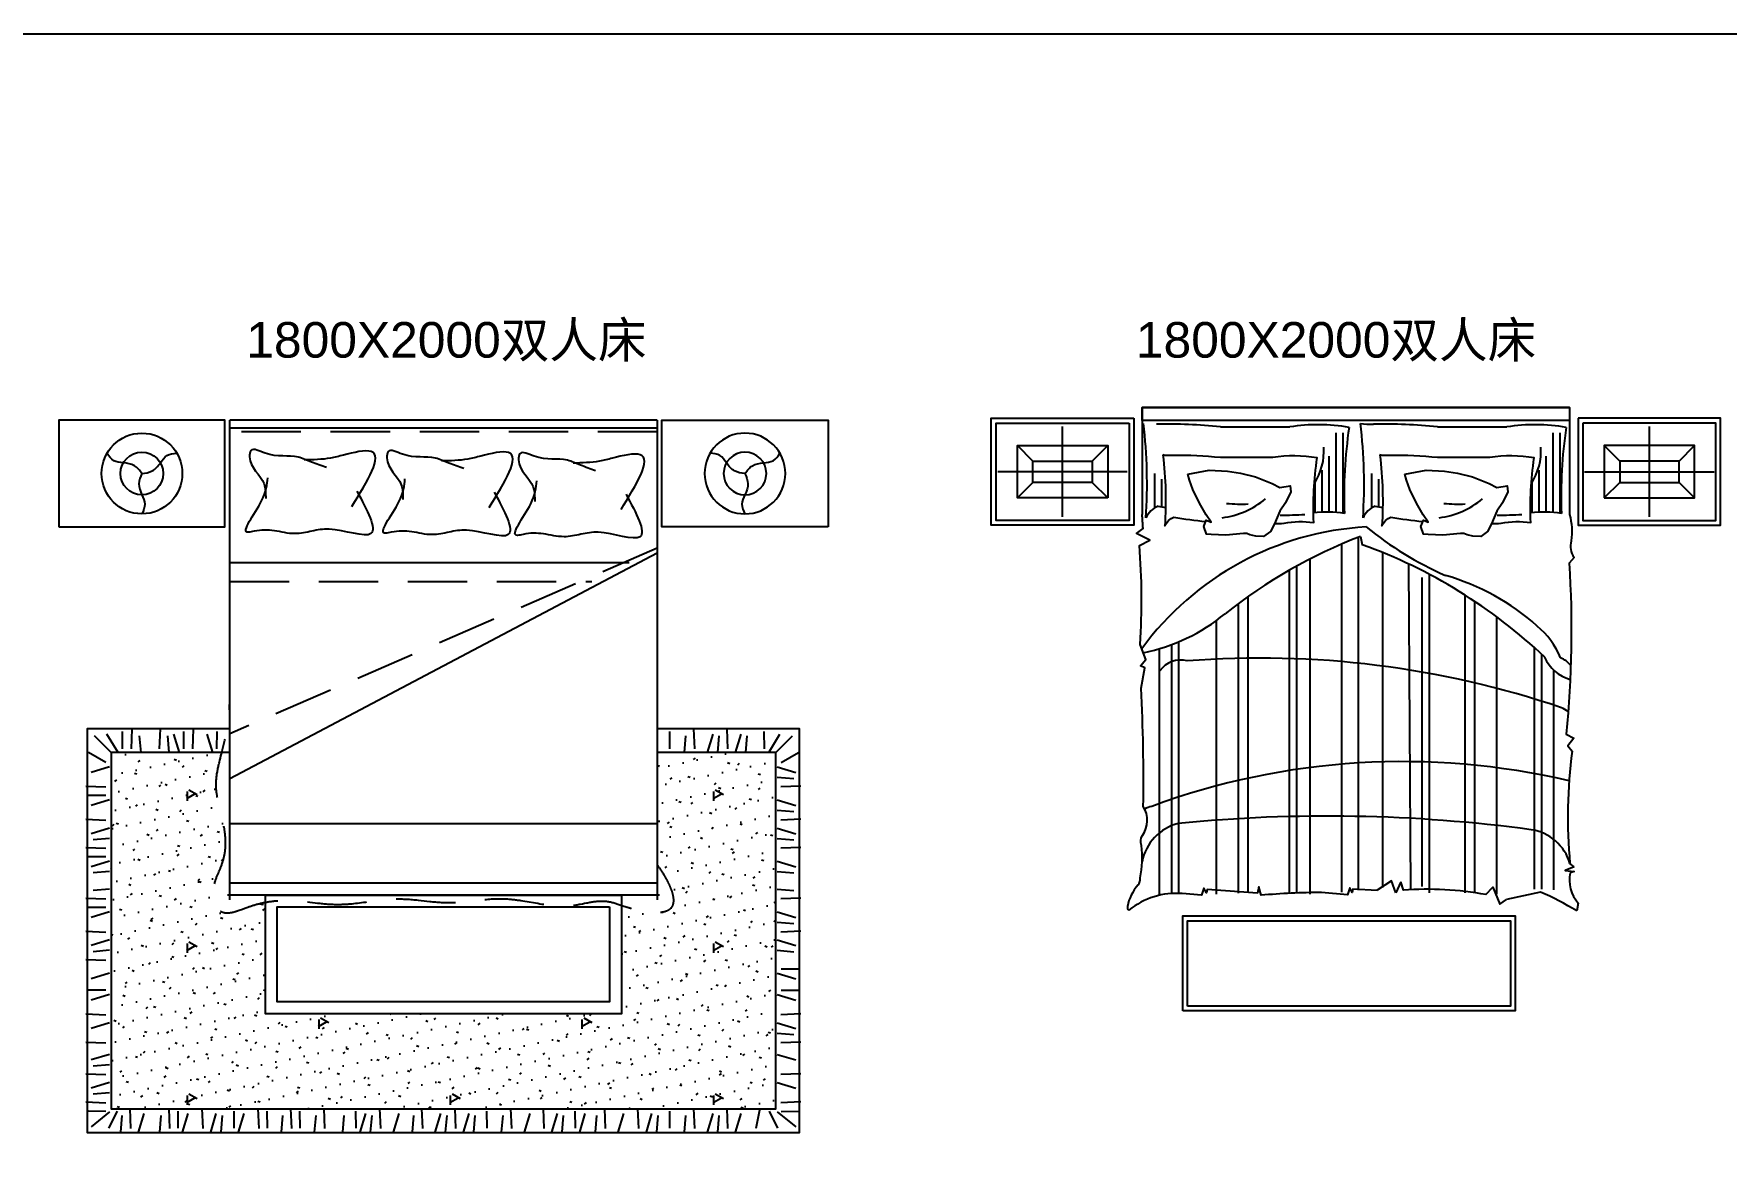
# Model space of a CAD drawing. Header units: millimetres. Extents: x 14385 to 129787, y 107826 to 186798.
# Drawn here: x 54986 to 62113, y 180045 to 184762 of the extents above; entities that cross this region are included whole.
import ezdxf

# ---------------------------------------------------------------- set-up
doc = ezdxf.new("R2010")
doc.units = ezdxf.units.MM
doc.header["$LTSCALE"] = 1000
doc.linetypes.add('HIDDEN2', pattern=[0.1875, 0.125, -0.0625])
for name, color, linetype in [('FF-DB', 144, 'Continuous'), ('FF-FURN', 51, 'Continuous'), ('TEXT', 50, 'Continuous')]:
    doc.layers.add(name, color=color, linetype=linetype)
doc.styles.add('ar', font='arial.ttf')

# ---------------------------------------------------------------- blocks, each defined once
blk = doc.blocks.new('A$C73A47EEF')
for p, q in [((62.6, 2076.7), (62.2, 1680.5)), ((1862.6, 2076.7), (1862.6, 1680.5)), ((1739.7, 90.2), (1596.6, 59.5)), ((1899, 44.2), (1892.3, 11))]:
    blk.add_line(p, q)
at = {"color": 54}
for p, q in [((391.4, 2049.1), (683.9, 2049.1)), ((1305.5, 2049.1), (1598, 2049.1))]:
    blk.add_line(p, q, dxfattribs=at)
blk.add_lwpolyline([(62.6, 2130.5), (1862.6, 2130.5), (1862.6, 2076.7), (62.6, 2076.7)], close=True)
for points in [[(1862.6, 2130.5), (62.6, 2130.5), (62.6, 2076.7)], [(1881.1, 197), (1844.4, 181.1), (1881.2, 177.1), (1881.2, 177.1), (1864.4, 171.8)], [(1881.1, 197), (1863.9, 210.5)], [(950.1, 103.5), (946.7, 88.4), (936.7, 108.5), (926.7, 78.4), (816.9, 88.4)], [(950.1, 103.5), (1051.3, 97.9)], [(1131, 87.4), (1112.6, 137.3), (1051.3, 97.9)], [(1152.1, 133.4), (1131, 87.4)], [(1510, 79.7), (1539.2, 111.3), (1568.6, 39), (1596.6, 59.5)]]:
    blk.add_lwpolyline(points)
at = {"color": 59}
for points in [[(879.3, 1688.8), (879.3, 2024.5)], [(908.6, 1685.5), (908.6, 2024.5)], [(1793.4, 1688.8), (1793.4, 2024.5)], [(1822.7, 1685.5), (1822.7, 2024.5)], [(849.9, 1690.2), (849.9, 1926.5)], [(1764, 1690.2), (1764, 1926.5)], [(820.6, 1689.8), (820.6, 1866.6)], [(1734.7, 1689.8), (1734.7, 1866.6)], [(116, 1708.5), (116, 1852.6)], [(145.4, 1712.2), (145.4, 1829.5)], [(791.2, 1687.5), (791.2, 1828.9)], [(1030.1, 1708.5), (1030.1, 1852.6)], [(1059.5, 1712.2), (1059.5, 1829.5)], [(1705.3, 1687.5), (1705.3, 1828.9)], [(973.2, 97.8), (973.2, 1585)], [(903.2, 89.7), (903.2, 1556.2)], [(1075.6, 109.7), (1075.6, 1520)], [(683.1, 86.4), (683.1, 1446.2)], [(713.8, 85), (713.8, 1463.4)], [(770.1, 81.5), (770.1, 1493.4)], [(1193.6, 101.5), (1185.2, 1471.6)], [(1272, 86.4), (1272, 1428.1)], [(1241.3, 113.5), (1241.3, 1414.6)], [(468, 86.2), (468, 1305.6)], [(509, 87.6), (509, 1335.3)], [(1422.4, 87.6), (1422.4, 1338)], [(1463.4, 86.2), (1463.4, 1314.1)], [(375.9, 80.8), (375.9, 1234.7)], [(1555.5, 80.8), (1555.5, 1249.3)], [(217.2, 83.1), (217.2, 1144.7)], [(135.3, 77), (135.3, 1115.1)], [(186.5, 80.8), (186.5, 1132.4)], [(1714.2, 101.9), (1714.2, 1119.6)], [(1745, 102.4), (1745, 1091.5)], [(1796.1, 100.1), (1796.1, 1024.7)]]:
    blk.add_lwpolyline(points, dxfattribs=at)
at = {"color": 53}
for points in [[(619.2, 1641.8, 0.005381), (659.6, 1643.5, -0.08902), (784.5, 1646.6, -0.045344), (799.2, 1918.2, 0.083535), (611.9, 1919.9), (392.6, 1919.9, 0.029397), (190.7, 1928.7, -0.075831), (149.4, 1930.9)], [(149.5, 1930.9, -0.046504), (157.7, 1632.3), (157.7, 1632.3, -0.198064), (195.9, 1669.3, 0.019451), (330, 1650.6, 0.019451)], [(1533.3, 1641.8, 0.005381), (1573.7, 1643.5, -0.08902), (1698.6, 1646.6, -0.045344), (1713.3, 1918.2, 0.083535), (1526, 1919.9), (1306.7, 1919.9, 0.029397), (1104.8, 1928.7, -0.075831), (1063.5, 1930.9)], [(1063.6, 1930.9, -0.046504), (1071.8, 1632.3), (1071.8, 1632.3, -0.198064), (1110, 1669.3, 0.019451), (1244.1, 1650.6, 0.019451)]]:
    blk.add_lwpolyline(points, format="xyb", dxfattribs=at)
for points in [[(254.2, 1849.4), (343.7, 1866.5), (421.3, 1863.3), (475.7, 1854.8), (539.2, 1838.2), (610, 1810.3), (642.4, 1793.8), (685.3, 1800.3), (688, 1775.9), (665.2, 1729.1), (641.3, 1694.3), (618.9, 1641.1), (602.3, 1608.6), (573.8, 1587.3), (540.9, 1588.4), (516.2, 1594.5), (502.4, 1600.1), (488.3, 1599.7), (414.2, 1592.8), (352.4, 1595.5), (333.6, 1597.8), (321.6, 1629.6), (332.3, 1656.4), (353.2, 1648.3), (331.9, 1678.9), (303.1, 1727.8), (276, 1785.9), (261.9, 1824.5)], [(1168.3, 1849.4), (1257.8, 1866.5), (1335.4, 1863.3), (1389.8, 1854.8), (1453.3, 1838.2), (1524.1, 1810.3), (1556.5, 1793.8), (1599.4, 1800.3), (1602.1, 1775.9), (1579.3, 1729.1), (1555.4, 1694.3), (1533, 1641.1), (1516.4, 1608.6), (1487.9, 1587.3), (1455, 1588.4), (1430.3, 1594.5), (1416.5, 1600.1), (1402.4, 1599.7), (1328.3, 1592.8), (1266.5, 1595.5), (1247.7, 1597.8), (1235.7, 1629.6), (1246.4, 1656.4), (1267.3, 1648.3), (1246, 1678.9), (1217.2, 1727.8), (1190.1, 1785.9), (1176, 1824.5)]]:
    blk.add_lwpolyline(points, close=True, dxfattribs=at)
for points in [[(59.7, 286.5, -0.27124), (63.5, 328.4, 0.305552), (66.9, 450.3, 0.015548), (58, 949), (72.8, 1035.1), (55.6, 1042.4), (77.7, 1069.5), (53.1, 1133.4, 0.038349), (50.5, 1550.2), (94, 1572), (38.1, 1599.9), (66.2, 1620.9, -0.004458), (62.2, 1680.5, -0.004458)], [(1862.6, 1680.5, -0.094906), (1869.2, 1568.8, 0.23279), (1881.5, 1499.6), (1860.5, 1475.8, -0.04037), (1848, 755.5), (1880, 738.3), (1855.4, 706.4), (1872.6, 684.3, 0.054968), (1863.9, 210.5)], [(816.9, 88.4, 0.023703), (563.1, 76.7), (553, 111.7), (548, 85), (335.8, 101.7), (332.5, 86.7), (322.5, 106.7), (312.4, 76.7), (231.1, 84.1)], [(1510, 79.7, 0.063948), (1162.2, 98.4), (1152.1, 133.4)]]:
    blk.add_lwpolyline(points, format="xyb")
at = {"color": 54}
blk.add_lwpolyline([(981.5, 1588.2), (989.4, 1553.2)], dxfattribs=at)
at = {"color": 59}
for points in [[(1856.3, 850.4, 0.075112), (1828, 866.5, 0.101346), (252, 1063.8, 0.319022), (137, 1021.6)], [(1860.1, 558.4, 0.146892), (102.2, 451.2, 0.095115), (72.7, 439.9)], [(1863.9, 210.5, 0.292629), (1700.3, 353, 0.057763), (214.3, 379.5, 0.290015), (61.9, 217.9)]]:
    blk.add_lwpolyline(points, format="xyb", dxfattribs=at)
at = {"color": 54}
for centre, radius, start, end in [((-2063, 1806.5), 2145.8, 356.23716, 6.88735), ((156.8, -231.6), 2292.8, 84.12675, 90.86204), ((802.3, 1305.9), 752.6, 79.95284, 99.05326), ((2916.7, 1757.5), 2004.1, 171.69554, 182.08057), ((1018.6, 2243.2), 183.1, 258.24551, 275.5916), ((-1148.9, 1806.5), 2145.8, 356.23716, 6.88735), ((1070.9, -231.6), 2292.8, 84.12675, 90.86204), ((1716.4, 1305.9), 752.6, 79.95284, 99.05326), ((3830.8, 1757.5), 2004.1, 171.69554, 182.08057), ((163.6, 1628.5), 93.1, 111.65684, 156.46975), ((539.6, 3999.4), 2320.9, 259.81468, 260.60792), ((1077.7, 1628.5), 93.1, 111.65684, 156.46975), ((1453.7, 3999.4), 2320.9, 259.81468, 260.60792), ((842, 1219.1), 471.2, 81.21888, 97.12887), ((1756.1, 1219.1), 471.2, 81.21888, 97.12887), ((1076.1, 370.3), 1259.5, 93.19768, 143.76177), ((1767.9, -448.5), 2183.3, 111.1129, 128.40299), ((1923.4, 2753.3), 1452.1, 230.81123, 246.28342), ((238.8, -524.4), 2209, 46.57068, 70.135), ((1066.4, 470.3), 991.8, 48.28793, 74.02571), ((-93.5, 1877.2), 795.7, 281.61721, 309.40847), ((1499.6, 943.2), 350.6, 22.38257, 49.71617), ((1911, 1146.9), 167.7, 203.55865, 253.94436), ((1781.3, 973.6), 111.5, 39.75618, 67.59451)]:
    blk.add_arc(centre, radius, start, end, dxfattribs=at)
at = {"color": 59}
for centre, radius, start, end in [((571.8, 1948.8), 256, 327.43025, 3.37067), ((1485.9, 1948.8), 256, 327.43025, 3.37067), ((359.9, 2005), 340.4, 276.61362, 310.58697), ((483.7, 2497.5), 773.4, 265.11994, 271.84339), ((1274, 2005), 340.4, 276.61362, 310.58697), ((1397.8, 2497.5), 773.4, 265.11994, 271.84339), ((610.6, 4187.2), 2510.2, 270.75401, 273.12782), ((1524.7, 4187.2), 2510.2, 270.75401, 273.12782)]:
    blk.add_arc(centre, radius, start, end, dxfattribs=at)
for centre, radius, start, end in [((-379.8, 237.8), 442.2, 348.51866, 6.332), ((16.5, 144.9), 37.3, 318.99712, 7.48761), ((2007.7, 142.1), 146.3, 168.31098, 221.99913), ((194.5, -9.9), 198.5, 138.99712, 168.49657), ((207.2, -233.7), 318.7, 85.70102, 129.00337), ((1244.8, -1050.5), 1243.4, 58.61831, 66.54877), ((14.9, 26.7), 15.2, 168.49657, 236.78109)]:
    blk.add_arc(centre, radius, start, end)
blk = doc.blocks.new('F-3')
at = {"color": 0, "linetype": 'Continuous'}
blk.add_lwpolyline([(-729.5, -2540.7), (-729.5, -2140.7), (670.5, -2140.7), (670.5, -2540.7)], close=True, dxfattribs=at)
at = {"color": 59, "linetype": 'Continuous'}
blk.add_lwpolyline([(-709.5, -2520.7), (-709.5, -2160.7), (650.5, -2160.7), (650.5, -2520.7)], close=True, dxfattribs=at)
at = {"color": 0, "linetype": 'Continuous'}
blk.add_blockref('A$C73A47EEF', (-962.6, -2130.5), dxfattribs=at)
blk = doc.blocks.new('做成ACAD TuKuai0335')
at = {"color": 0, "linetype": 'Continuous'}
blk.add_circle((0, 0), 170, dxfattribs=at)
at = {"color": 55, "linetype": 'Continuous'}
blk.add_circle((0, 0), 90, dxfattribs=at)
at = {"layer": 'FF-FURN', "color": 58, "linetype": 'Continuous'}
for points in [[(0, 0), (-31.2, 32.5), (-77.9, 45), (-118.4, 53.8), (-147.2, 85)], [(0, 0), (43.7, 10.7), (77.9, 45), (105.7, 75.6), (147.2, 85)], [(0, 0), (-12.5, -43.2), (0, -90), (12.6, -129.4), (0, -170)]]:
    blk.add_spline(points, degree=3, dxfattribs=at)
blk = doc.blocks.new('做成ACAD TuKuai0636')
at = {"color": 57, "ltscale": 1000}
for points, knots in [([(100.2, 275.4), (79.3, 282.7), (39.9, 296.4), (-44.1, 335.5), (-121.3, 310.7), (-219, 365.7), (-231.1, 278.6), (-155.8, 232.7), (-155.6, 166.5), (-155.6, 145)], [0, 0, 0, 0, 70.314327, 132.712823, 281.06886, 345.030234, 373.143701, 508.899423, 574.349148, 574.349148, 574.349148, 574.349148]), ([(207.8, 112), (273.6, 218.8), (370.8, 376.8), (188.5, 332.6), (101, 309.3), (44, 308.2), (6.3, 307.4)], [0, 0, 0, 0, 257.192142, 380.388355, 440.188761, 557.045341, 557.045341, 557.045341, 557.045341]), ([(228.8, 176), (271.6, 96.4), (354.7, -57.9), (139.9, 27.8), (40.3, 8.3), (-37.6, -9.4), (-119.1, 12.9), (-181.5, 13.7), (-275, -10.7), (-156.7, 133.2), (-149.9, 203.4), (-147.1, 232.4)], [0, 0, 0, 0, 197.98522, 383.798459, 461.536852, 537.063609, 629.138715, 719.341985, 744.183766, 895.041347, 1000.692483, 1000.692483, 1000.692483, 1000.692483])]:
    blk.add_open_spline(points, degree=3, knots=knots, dxfattribs=at)
blk = doc.blocks.new('做成ACAD TuKuai0631')
at = {"ltscale": 1000}
for p, q in [((-900, -2020), (-900, 0)), ((900, 0), (-900, 0)), ((900, 0), (900, -2020)), ((910, -2000), (-910, -2000))]:
    blk.add_line(p, q, dxfattribs=at)
at = {"color": 57, "ltscale": 1000}
for p, q in [((900, -34.6), (-900, -34.6)), ((900, -560), (-900, -1510.2)), ((-900, -600), (782.1, -600)), ((900, -1700), (-900, -1700)), ((900, -1950), (-900, -1950))]:
    blk.add_line(p, q, dxfattribs=at)
at = {"color": 58, "linetype": 'HIDDEN2', "ltscale": 2}
for p, q in [((900, -49.6), (-900, -49.6)), ((900, -540), (-900, -1321.6)), ((-900, -680), (624.9, -680))]:
    blk.add_line(p, q, dxfattribs=at)
at = {"ltscale": 1000}
for points in [[(-1620, -450), (-920, -450), (-920, 0), (-1620, 0)], [(1620, -450), (920, -450), (920, 0), (1620, 0)]]:
    blk.add_lwpolyline(points, close=True, dxfattribs=at)
at = {"linetype": 'Continuous'}
blk.add_lwpolyline([(750, -2000), (750, -2500), (-750, -2500), (-750, -2000)], close=True, dxfattribs=at)
at = {"color": 57, "ltscale": 1000}
blk.add_lwpolyline([(700, -2050), (700, -2450), (-700, -2450), (-700, -2050)], close=True, dxfattribs=at)
at = {"color": 58, "linetype": 'HIDDEN2', "ltscale": 2}
blk.add_open_spline([(900, -1873), (970.1, -1971.4), (999, -2089), (789.1, -2067.2), (681.5, -2008.2), (490.8, -2073.3), (271.6, -1991), (27.5, -2049.7), (-200.2, -1999.5), (-483.7, -2073.3), (-701.2, -1983), (-948, -2108.7), (-979.4, -1966.1), (-866.6, -1764.2), (-991.2, -1598.9), (-923.8, -1374.2), (-903.2, -1267.6), (-900, -1192.8)], degree=3, knots=[0, 0, 0, 0, 140.356688, 240.855445, 374.272085, 514.628774, 800.960617, 1037.309606, 1234.977718, 1501.883052, 1872.056655, 1990.732643, 2052.345442, 2125.407537, 2467.000811, 2608.004871, 2786.638856, 2786.638856, 2786.638856, 2786.638856], dxfattribs=at)
at = {"color": 51, "linetype": 'Continuous'}
for name, p in [('做成ACAD TuKuai0335', (-1270, -225)), ('做成ACAD TuKuai0636', (-593, -475.5)), ('做成ACAD TuKuai0636', (-14.8, -479.7)), ('做成ACAD TuKuai0636', (540.2, -488.5))]:
    blk.add_blockref(name, p, dxfattribs=at)
at = {"color": 51, "linetype": 'Continuous', "xscale": -1}
blk.add_blockref('做成ACAD TuKuai0335', (1270, -225), dxfattribs=at)
blk = doc.blocks.new('600x450床头几')
at = {"color": 59, "linetype": 'Continuous'}
for p, q in [((0, -190), (0, 190)), ((272.8, 0), (-272.8, 0))]:
    blk.add_line(p, q, dxfattribs=at)
at = {"color": 57, "linetype": 'Continuous'}
for p, q in [((-125, 45), (-190, 110)), ((125, 45), (190, 110)), ((-125, -45), (-190, -110)), ((125, -45), (190, -110))]:
    blk.add_line(p, q, dxfattribs=at)
at = {"linetype": 'Continuous'}
for points in [[(300, 225), (300, -225), (-300, -225), (-300, 225)], [(190, -110), (-190, -110), (-190, 110), (190, 110)]]:
    blk.add_lwpolyline(points, close=True, dxfattribs=at)
at = {"color": 57, "linetype": 'Continuous'}
for points in [[(280, 205), (280, -205), (-280, -205), (-280, 205)], [(125, -45), (-125, -45), (-125, 45), (125, 45)]]:
    blk.add_lwpolyline(points, close=True, dxfattribs=at)

msp = doc.modelspace()

# ---------------------------------------------------------------- hatches: boundary and pattern name
at = {"layer": 'FF-DB', "linetype": 'Continuous'}
h = msp.add_hatch(dxfattribs=at)
h.set_pattern_fill('CONC1', color=147, scale=80, angle=-90, style=0)
h.set_pattern_definition([(305, (-74061.14, 539972.125), (59.638349, 12.460631), [0, -80]), (270, (-74061.14, 539972.1), (554.24, -320), [40, -600]), (330, (-74061.14, 539972.1), (554.2481, 319.9859), [40, -600]), (30, (-74061.14, 539932.1), (0.0081, 639.9859), [40, -600]), (340, (-74061.14, 539972.13), (38.306256, 105.245574), [10, -127.2]), (40, (-74061.14, 539962.13), (-87.419115, 104.182044), [10, -118.4])])
edge = h.paths.add_edge_path()
edge.add_line((57460.7, 180635.9), (55960.7, 180635.9))
edge.add_line((55960.7, 180635.9), (55960.7, 181103.9))
edge.add_spline(control_points=[(55960.7, 181103.9), (55938.9, 181099.8), (55869.8, 181081.7), (55762.8, 181027.2), (55731.3, 181169.8), (55844.1, 181371.7), (55722.3, 181533.3), (55766.3, 181692.5), (55777.5, 181735.9)], knot_values=[1813.634319, 1813.634319, 1813.634319, 1813.634319, 1872.056655, 1990.732643, 2052.345442, 2125.407537, 2467.000811, 2595.531316, 2595.531316, 2595.531316, 2595.531316], degree=3, periodic=0)
edge.add_line((55777.5, 181735.9), (55310.7, 181735.9))
edge.add_line((55310.7, 181735.9), (55310.7, 180235.9))
edge.add_line((55310.7, 180235.9), (58110.7, 180235.9))
edge.add_line((58110.7, 180235.9), (58110.7, 181735.9))
edge.add_line((58110.7, 181735.9), (57610.7, 181735.9))
edge.add_line((57610.7, 181735.9), (57610.7, 181262.9))
edge.add_spline(control_points=[(57610.7, 181262.9), (57680.9, 181164.5), (57709.7, 181046.9), (57541, 181064.4), (57481.1, 181084.7), (57460.7, 181091.5)], knot_values=[0, 0, 0, 0, 140.356688, 240.855445, 300.814631, 300.814631, 300.814631, 300.814631], degree=3, periodic=0)
edge.add_line((57460.7, 181091.5), (57460.7, 180635.9))

# ---------------------------------------------------------------- linework, layer by layer
at = {"color": 1}
msp.add_lwpolyline([(129786.9, 184762.2), (129786.9, 107826.4), (18573.3, 107826.4), (18573.3, 184762.2), (80368.9, 184762.2), (80368.9, 107826.4)], dxfattribs=at)
at = {"layer": 'FF-DB', "linetype": 'Continuous'}
for points in [[(55810.7, 181835.9), (55210.7, 181835.9), (55210.7, 180135.9), (58210.7, 180135.9), (58210.7, 181835.9), (57610.7, 181835.9)], [(55810.7, 181735.9), (55310.7, 181735.9), (55310.7, 180235.9), (58110.7, 180235.9), (58110.7, 181735.9), (57610.7, 181735.9)], [(55204.9, 180516.6), (55289.5, 180513)]]:
    msp.add_lwpolyline(points, dxfattribs=at)
at = {"layer": 'FF-DB', "color": 147, "linetype": 'Continuous'}
for points in [[(55359, 181752.1), (55359.5, 181824.8)], [(55399, 181835.9), (55395.5, 181751.3)], [(55517.6, 181835.9), (55514, 181751.3)], [(55617.2, 181752.1), (55617.7, 181824.8)], [(55657.2, 181835.9), (55653.7, 181751.3)], [(55756.8, 181752.1), (55757.3, 181824.8)], [(57664.7, 181752.1), (57664.1, 181824.8)], [(57764.3, 181835.9), (57767.8, 181751.3)], [(57903.9, 181835.9), (57907.5, 181751.3)], [(58062.5, 181752.1), (58062, 181824.8)], [(55310.7, 181735.9), (55240.8, 181806)], [(55340.9, 181735.9), (55293.6, 181813.8)], [(55437.1, 181735.9), (55431.1, 181806)], [(55555.6, 181735.9), (55549.7, 181806)], [(55599.1, 181735.9), (55575.5, 181813.8)], [(55738.8, 181735.9), (55715.1, 181813.8)], [(57726.2, 181735.9), (57732.2, 181806)], [(57822.4, 181735.9), (57846, 181813.8)], [(57865.9, 181735.9), (57871.8, 181806)], [(57940.9, 181735.9), (57964.5, 181813.8)], [(57984.4, 181735.9), (57990.4, 181806)], [(58080.6, 181735.9), (58127.8, 181813.8)], [(58110.7, 181735.9), (58180.7, 181806)], [(55288.7, 181694), (55216, 181736.4)], [(58132.8, 181694), (58205.4, 181736.4)], [(55304.9, 181676), (55227, 181652.3)], [(58116.6, 181676), (58194.5, 181652.3)], [(58116.6, 181632.5), (58186.7, 181626.5)], [(55204.9, 181594.4), (55289.5, 181590.8)], [(55288.7, 181554.4), (55216, 181554.9)], [(55304.9, 181536.3), (55227, 181512.7)], [(58116.6, 181536.3), (58194.5, 181512.7)], [(58216.6, 181594.4), (58131.9, 181590.8)], [(58116.6, 181492.8), (58186.7, 181486.9)], [(55204.9, 181454.8), (55289.5, 181451.2)], [(55304.9, 181417.8), (55227, 181394.1)], [(58116.6, 181417.8), (58194.5, 181394.1)], [(58216.6, 181454.8), (58131.9, 181451.2)], [(55204.9, 181336.2), (55289.5, 181332.7)], [(55304.9, 181374.3), (55234.8, 181368.3)], [(58116.6, 181374.3), (58186.7, 181368.3)], [(58216.6, 181336.2), (58131.9, 181332.7)], [(55288.7, 181296.2), (55216, 181296.7)], [(55304.9, 181278.1), (55227, 181254.5)], [(58116.6, 181278.1), (58194.5, 181254.5)], [(55304.9, 181234.6), (55234.8, 181228.7)], [(58116.6, 181234.6), (58186.7, 181228.7)], [(55204.9, 181123.1), (55289.5, 181119.5)], [(55304.9, 181161.1), (55234.8, 181155.2)], [(58116.6, 181161.1), (58186.7, 181155.2)], [(58216.6, 181123.1), (58131.9, 181119.5)], [(55288.7, 181083), (55216, 181083.6)], [(55304.9, 181065), (55227, 181041.4)], [(58116.6, 181065), (58194.5, 181041.4)], [(55204.9, 180983.4), (55289.5, 180979.9)], [(58116.6, 181021.5), (58186.7, 181015.5)], [(58216.6, 180983.4), (58131.9, 180979.9)], [(55304.9, 180946.5), (55227, 180922.8)], [(55304.9, 180903), (55234.8, 180897)], [(58116.6, 180946.5), (58194.5, 180922.8)], [(58116.6, 180903), (58186.7, 180897)], [(55204.9, 180864.9), (55289.5, 180861.3)], [(58132.8, 180824.8), (58205.4, 180825.4)], [(55304.9, 180806.8), (55227, 180783.2)], [(58116.6, 180806.8), (58194.5, 180783.2)], [(55288.7, 180734.7), (55216, 180735.2)], [(55304.9, 180716.6), (55227, 180693)], [(58116.6, 180716.6), (58194.5, 180693)], [(58132.8, 180734.7), (58205.4, 180735.2)], [(55204.9, 180635.1), (55289.5, 180631.5)], [(58216.6, 180635.1), (58131.9, 180631.5)], [(55304.9, 180598.1), (55227, 180574.5)], [(58116.6, 180598.1), (58194.5, 180574.5)], [(58116.6, 180554.6), (58186.7, 180548.7)], [(55304.9, 180464.9), (55227, 180441.2)], [(58116.6, 180464.9), (58194.5, 180441.2)], [(58216.6, 180516.6), (58131.9, 180513)], [(55304.9, 180421.4), (55234.8, 180415.4)], [(55204.9, 180383.3), (55289.5, 180379.8)], [(55304.9, 180346.3), (55227, 180322.7)], [(58116.6, 180346.3), (58194.5, 180322.7)], [(58216.6, 180383.3), (58131.9, 180379.8)], [(55204.9, 180264.8), (55289.5, 180261.2)], [(55304.9, 180302.8), (55234.8, 180296.9)], [(58216.6, 180264.8), (58131.9, 180261.2)], [(55288.7, 180224.7), (55216, 180225.3)], [(55304.9, 180222.7), (55227, 180159.1)], [(55302.1, 180153.8), (55338.1, 180226.4)], [(55351.4, 180137.5), (55357.3, 180207.6)], [(55389.4, 180237.5), (55393, 180152.9)], [(55426.4, 180137.5), (55450, 180215.4)], [(55515.7, 180137.5), (55521.6, 180207.6)], [(55553.7, 180237.5), (55557.3, 180152.9)], [(55593.8, 180153.8), (55593.3, 180226.4)], [(55611.8, 180137.5), (55635.5, 180215.4)], [(55693.4, 180237.5), (55697, 180152.9)], [(55730.4, 180137.5), (55754, 180215.4)], [(55773.9, 180137.5), (55779.8, 180207.6)], [(55829.7, 180153.8), (55829.1, 180226.4)], [(55847.7, 180137.5), (55871.3, 180215.4)], [(55929.2, 180237.5), (55932.8, 180152.9)], [(55969.3, 180153.8), (55968.8, 180226.4)], [(56028.6, 180137.5), (56034.5, 180207.6)], [(56066.6, 180237.5), (56070.2, 180152.9)], [(56106.7, 180153.8), (56106.2, 180226.4)], [(56168.2, 180137.5), (56174.2, 180207.6)], [(56206.3, 180237.5), (56209.8, 180152.9)], [(56286.8, 180137.5), (56292.7, 180207.6)], [(56342.5, 180153.8), (56342, 180226.4)], [(56360.6, 180137.5), (56384.2, 180215.4)], [(56404.1, 180137.5), (56410, 180207.6)], [(56442.1, 180237.5), (56445.7, 180152.9)], [(56500.2, 180137.5), (56523.9, 180215.4)], [(56580.3, 180137.5), (56586.2, 180207.6)], [(56618.3, 180237.5), (56621.9, 180152.9)], [(56676.4, 180137.5), (56700.1, 180215.4)], [(56719.9, 180137.5), (56725.9, 180207.6)], [(56758, 180237.5), (56761.5, 180152.9)], [(56795, 180137.5), (56818.6, 180215.4)], [(56838.5, 180137.5), (56844.4, 180207.6)], [(56894.2, 180153.8), (56893.7, 180226.4)], [(56955.8, 180137.5), (56961.7, 180207.6)], [(56993.8, 180237.5), (56997.4, 180152.9)], [(57051.9, 180137.5), (57075.6, 180215.4)], [(57130.2, 180237.5), (57133.8, 180152.9)], [(57167.2, 180137.5), (57190.9, 180215.4)], [(57210.7, 180137.5), (57216.7, 180207.6)], [(57266.5, 180153.8), (57266, 180226.4)], [(57284.5, 180137.5), (57308.2, 180215.4)], [(57350.7, 180137.5), (57356.7, 180207.6)], [(57388.8, 180237.5), (57392.3, 180152.9)], [(57446.9, 180137.5), (57470.5, 180215.4)], [(57528.4, 180237.5), (57532, 180152.9)], [(57565.4, 180137.5), (57589, 180215.4)], [(57608.9, 180137.5), (57614.8, 180207.6)], [(57664.7, 180153.8), (57664.1, 180226.4)], [(57726.2, 180137.5), (57732.2, 180207.6)], [(57764.3, 180237.5), (57767.8, 180152.9)], [(57822.4, 180137.5), (57846, 180215.4)], [(57865.9, 180137.5), (57871.8, 180207.6)], [(57903.9, 180237.5), (57907.5, 180152.9)], [(57940.9, 180137.5), (57964.5, 180215.4)], [(58043.2, 180237.5), (58026, 180152.9)], [(58119.4, 180153.8), (58083.4, 180226.4)], [(58116.6, 180222.7), (58194.5, 180159.1)], [(58132.8, 180224.7), (58205.4, 180225.3)]]:
    msp.add_lwpolyline(points, dxfattribs=at)

# ---------------------------------------------------------------- block references
at = {"layer": 'FF-FURN', "linetype": 'Continuous'}
for name, p in [('F-3', (60553.9, 183188.5)), ('做成ACAD TuKuai0631', (56710.7, 183135.9))]:
    msp.add_blockref(name, p, dxfattribs=at)
at = {"layer": 'FF-FURN', "color": 0, "linetype": 'Continuous'}
msp.add_blockref('600x450床头几', (59318.2, 182918.5), dxfattribs=at)
at = {"layer": 'FF-FURN', "color": 0, "linetype": 'Continuous', "xscale": -1}
msp.add_blockref('600x450床头几', (61789.7, 182918.5), dxfattribs=at)

# ---------------------------------------------------------------- texts
at = {"layer": 'TEXT', "linetype": 'Continuous', "style": 'ar'}
for p in [(55880.3, 183398.7), (59627, 183398.7)]:
    msp.add_text('1800X2000双人床', height=150, dxfattribs=at).set_placement(p)

doc.saveas('drawing.dxf')
